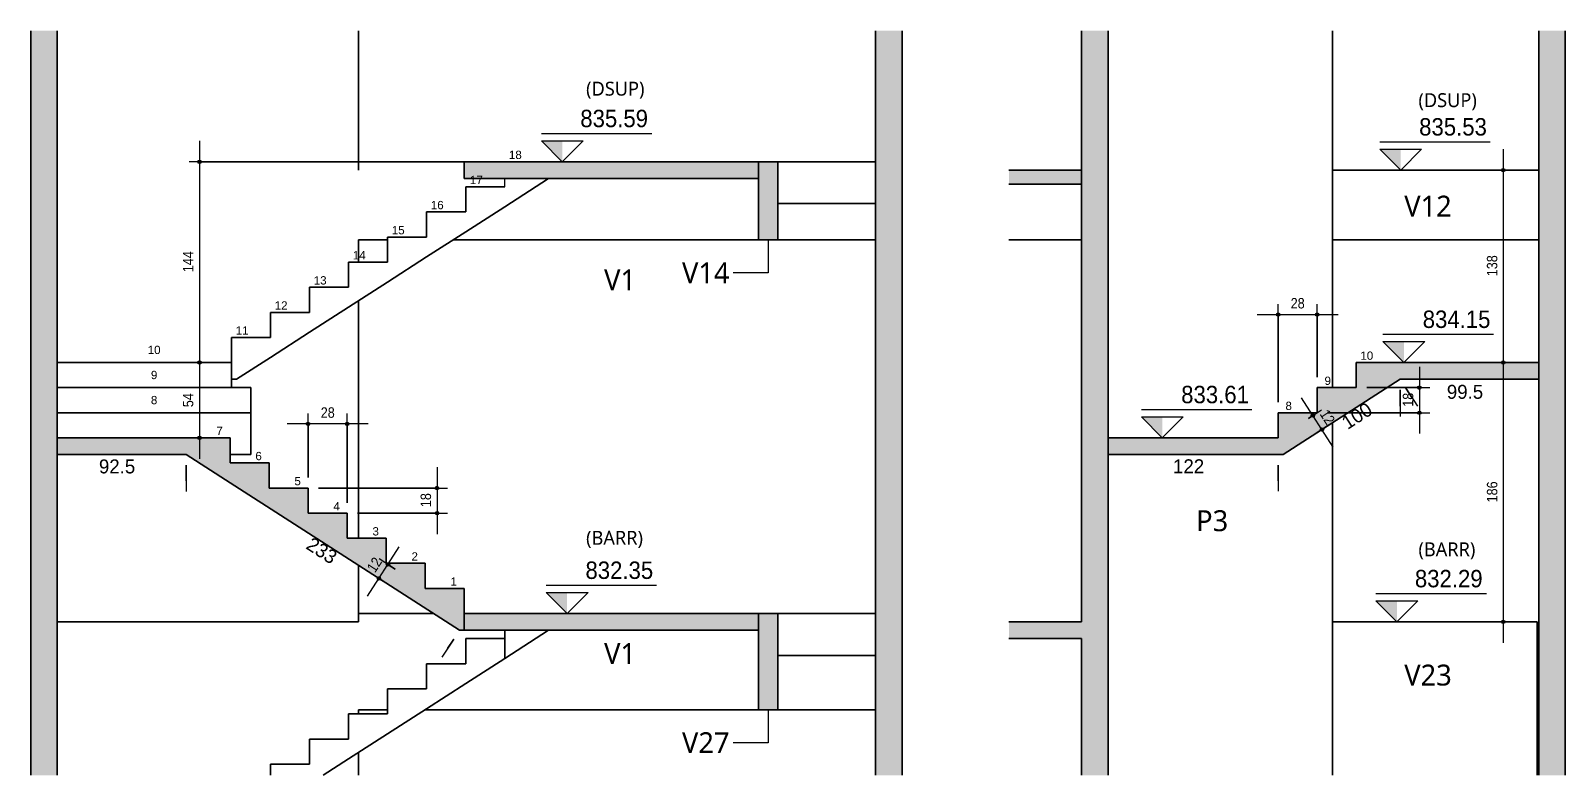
# Model space of a CAD drawing. Header units: centimetres. Extents: x -1139 to 26418, y -889 to 84390.
# Drawn here: x 22383 to 23484, y 83119 to 83653 of the extents above; entities that cross this region are included whole.
import ezdxf

# ---------------------------------------------------------------- set-up
doc = ezdxf.new("R2010")
doc.units = ezdxf.units.CM
for name, color, linetype, lineweight in [('A-ANNO-DIMS', 7, 'Continuous', 9), ('A-ANNO-DIMS-50', 7, 'Continuous', 9), ('A-FLOR', 7, 'Continuous', 9), ('G-ANNO-DIMS', 7, 'Continuous', 9), ('G-ANNO-TEXT', 7, 'Continuous', 9), ('S-BEAM', 7, 'Continuous', 9), ('S-BEAM-IDEN', 7, 'Continuous', 9), ('S-COLS', 7, 'Continuous', 9), ('S-COLS-IDEN', 7, 'Continuous', 9), ('S-STRS', 7, 'Continuous', 9), ('S-STRS-ANNO', 7, 'Continuous', 18)]:
    doc.layers.add(name, color=color, linetype=linetype, lineweight=lineweight)
doc.layers.add('A-DETL', color=7, linetype='Continuous', lineweight=18, true_color=0x00a600)
doc.styles.add('Arial', font='arial.ttf', dxfattribs={"height": 5.953125})
doc.styles.add('Fira Sans', font='', dxfattribs={"width": 0.95, "height": 12.5})
doc.styles.add('Fira Sans_1', font='', dxfattribs={"width": 0.9, "height": 7.5})
doc.styles.add('Fira Sans_4', font='', dxfattribs={"height": 10})
doc.styles.add('Gadugi', font='gadugi.ttf', dxfattribs={"height": 15})
doc.styles.add('Gadugi_1', font='gadugi.ttf', dxfattribs={"height": 10})
doc.styles.get('Fira Sans').set_extended_font_data('Fira Sans')
doc.styles.get('Fira Sans_1').set_extended_font_data('Fira Sans')
doc.styles.get('Fira Sans_4').set_extended_font_data('Fira Sans')
doc.dimstyles.new('PED_R80_1_5mm_ACIMA_As_ESQ__R00_3', dxfattribs={"dimscale": 30.48, "dimtxt": 10.229846, "dimasz": 0.328084, "dimexe": 0.246063, "dimexo": 0.246063, "dimgap": 0.049213, "dimtad": 1, "dimdec": 1, "dimrnd": 0.5, "dimdsep": 46, "dimtxsty": 'Fira Sans_1', "dimblk1": 'DOTSMALL', "dimblk2": 'DOTSMALL', "dimsah": 1, "dimcen": 0.09, "dimdle": 0.492126, "dimazin": 0, "dimtfac": 1, "dimtdec": 4, "dimtix": 1, "dimtmove": 0, "dimatfit": 3, "dimfxl": 1, "dimtvp": 1, "dimtolj": 1, "dimtzin": 0, "dimarcsym": 2})
doc.dimstyles.new('PED_R80_2_0mm_ACIMA_As_ESQ__SEM_LINHA_R00_1', dxfattribs={"dimscale": 30.48, "dimtxt": 13.639794, "dimasz": 0.04101, "dimexe": 0.246063, "dimexo": 0.246063, "dimgap": 0.049213, "dimtad": 0, "dimjust": 2, "dimdec": 1, "dimrnd": 0.5, "dimdsep": 46, "dimtxsty": 'Fira Sans_4', "dimblk1": 'NONE', "dimblk2": 'DOTSMALL', "dimsah": 1, "dimcen": 0.09, "dimdle": 0.492126, "dimse1": 1, "dimsd1": 1, "dimsd2": 1, "dimazin": 0, "dimtfac": 1, "dimtdec": 4, "dimtix": 1, "dimtmove": 2, "dimatfit": 3, "dimfxl": 1, "dimtvp": 1, "dimtolj": 1, "dimtzin": 0, "dimarcsym": 2})

# ---------------------------------------------------------------- blocks, each defined once
blk = doc.blocks.new('DIMBLOCK377-CT403- CORTE E1-E1')
at = {"layer": 'A-ANNO-DIMS-50', "true_color": 0x000032}
h = blk.add_hatch(color=178, dxfattribs=at)
edge = h.paths.add_edge_path(flags=0)
edge.add_arc((22582.2, 83371), 1.25, 0, 360)
h = blk.add_hatch(color=178, dxfattribs=at)
edge = h.paths.add_edge_path(flags=0)
edge.add_arc((22610.2, 83371), 1.25, 0, 360)
at = {"layer": 'A-ANNO-DIMS-50', "color": 178, "true_color": 0x000032}
for p, q in [((22625.2, 83371), (22567.2, 83371)), ((22582.2, 83332.5), (22582.2, 83378.5)), ((22582.2, 83371), (22582.2, 83332.5)), ((22610.2, 83314.5), (22610.2, 83378.5)), ((22610.2, 83371), (22610.2, 83314.5))]:
    blk.add_line(p, q, dxfattribs=at)
for centre in [(22582.2, 83371), (22610.2, 83371)]:
    blk.add_circle(centre, 1.25, dxfattribs=at)
at = {"layer": 'A-ANNO-DIMS-50', "color": 0, "insert": (22591.3, 83382.9), "char_height": 7.5, "width": 11.961, "attachment_point": 1, "line_spacing_factor": 1.049215, "style": 'Fira Sans_1'}
blk.add_mtext('28', dxfattribs=at)
blk = doc.blocks.new('_DotSmall')
at = {"color": 0, "linetype": 'ByBlock', "const_width": 0.5}
blk.add_lwpolyline([(-0.0625, 0, 1), (0.0625, 0, 1)], format="xyb", close=True, dxfattribs=at)
blk = doc.blocks.new('DIMBLOCK378-CT403- CORTE E1-E1')
at = {"layer": 'A-ANNO-DIMS-50', "true_color": 0x000032}
h = blk.add_hatch(color=178, dxfattribs=at)
edge = h.paths.add_edge_path(flags=0)
edge.add_arc((22674.7, 83325), 1.25, 0, 360)
h = blk.add_hatch(color=178, dxfattribs=at)
edge = h.paths.add_edge_path(flags=0)
edge.add_arc((22674.7, 83307), 1.25, 0, 360)
at = {"layer": 'A-ANNO-DIMS-50', "color": 178, "true_color": 0x000032}
for p, q in [((22674.7, 83340), (22674.7, 83292)), ((22589.7, 83325), (22682.2, 83325)), ((22674.7, 83325), (22589.7, 83325)), ((22617.7, 83307), (22682.2, 83307)), ((22674.7, 83307), (22617.7, 83307))]:
    blk.add_line(p, q, dxfattribs=at)
for centre in [(22674.7, 83325), (22674.7, 83307)]:
    blk.add_circle(centre, 1.25, dxfattribs=at)
at = {"layer": 'A-ANNO-DIMS-50', "color": 0, "insert": (22662.9, 83311.3), "char_height": 7.5, "width": 11.332, "attachment_point": 1, "rotation": 90, "line_spacing_factor": 1.049215, "style": 'Fira Sans_1'}
blk.add_mtext('18', dxfattribs=at)
blk = doc.blocks.new('DIMBLOCK379-CT403- CORTE E1-E1')
at = {"layer": 'A-ANNO-DIMS-50', "true_color": 0x000032}
h = blk.add_hatch(color=178, dxfattribs=at)
edge = h.paths.add_edge_path(flags=0)
edge.add_arc((22504.3, 83559), 1.25, 0, 360)
h = blk.add_hatch(color=178, dxfattribs=at)
edge = h.paths.add_edge_path(flags=0)
edge.add_arc((22504.3, 83415), 1.25, 0, 360)
at = {"layer": 'A-ANNO-DIMS-50', "color": 178, "true_color": 0x000032}
for p, q in [((22504.3, 83574), (22504.3, 83415)), ((22686.7, 83559), (22496.8, 83559)), ((22504.3, 83559), (22686.7, 83559)), ((22498.6, 83415), (22511.8, 83415)), ((22504.3, 83415), (22498.6, 83415))]:
    blk.add_line(p, q, dxfattribs=at)
for centre in [(22504.3, 83559), (22504.3, 83415)]:
    blk.add_circle(centre, 1.25, dxfattribs=at)
at = {"layer": 'A-ANNO-DIMS-50', "color": 0, "insert": (22492.4, 83479.8), "char_height": 7.5, "width": 17.312, "attachment_point": 1, "rotation": 90, "line_spacing_factor": 1.049215, "style": 'Fira Sans_1'}
blk.add_mtext('144', dxfattribs=at)
blk = doc.blocks.new('DIMBLOCK380-CT403- CORTE E1-E1')
at = {"layer": 'A-ANNO-DIMS-50', "true_color": 0x000032}
h = blk.add_hatch(color=178, dxfattribs=at)
edge = h.paths.add_edge_path(flags=0)
edge.add_arc((22504.3, 83415), 1.25, 0, 360)
h = blk.add_hatch(color=178, dxfattribs=at)
edge = h.paths.add_edge_path(flags=0)
edge.add_arc((22504.3, 83361), 1.25, 0, 360)
at = {"layer": 'A-ANNO-DIMS-50', "color": 178, "true_color": 0x000032}
for p, q in [((22498.6, 83415), (22511.8, 83415)), ((22504.3, 83415), (22498.6, 83415)), ((22504.3, 83415), (22504.3, 83346)), ((22498.6, 83361), (22511.8, 83361)), ((22504.3, 83361), (22498.6, 83361))]:
    blk.add_line(p, q, dxfattribs=at)
for centre in [(22504.3, 83415), (22504.3, 83361)]:
    blk.add_circle(centre, 1.25, dxfattribs=at)
at = {"layer": 'A-ANNO-DIMS-50', "color": 0, "insert": (22492.4, 83383), "char_height": 7.5, "width": 11.961, "attachment_point": 1, "rotation": 90, "line_spacing_factor": 1.049215, "style": 'Fira Sans_1'}
blk.add_mtext('54', dxfattribs=at)
blk = doc.blocks.new('Elevações de ponto - SIMBOLO DE NÍVEL-CORTE-2219088-CT403- CORTE E1-E1')
at = {"layer": 'G-ANNO-DIMS'}
blk.add_hatch(color=256, dxfattribs=at).paths.add_polyline_path([(86.3, 83574), (86.3, 83559), (71.3, 83574)], flags=0)
for p, q in [((150.5, 83579.1), (71.3, 83579.1)), ((86.3, 83559), (71.3, 83574)), ((71.3, 83574), (101.3, 83574)), ((101.3, 83574), (86.3, 83559))]:
    blk.add_line(p, q, dxfattribs=at)
blk = doc.blocks.new('DIMBLOCK382-CT403- CORTE E1-E1')
at = {"layer": 'A-ANNO-DIMS-50', "color": 7, "true_color": 0xffffff}
for p, q in [((22686.7, 83216.7), (22678.2, 83203.6)), ((22682.3, 83209.9), (22686.7, 83216.7))]:
    blk.add_line(p, q, dxfattribs=at)
at = {"layer": 'A-ANNO-DIMS-50', "color": 0, "insert": (22585.4, 83290.4), "char_height": 10, "width": 26.23, "attachment_point": 1, "rotation": 327.2648, "line_spacing_factor": 1.049215, "style": 'Fira Sans_4'}
blk.add_mtext('233', dxfattribs=at)
blk = doc.blocks.new('_None')
blk = doc.blocks.new('DIMBLOCK384-CT403- CORTE E1-E1')
at = {"layer": 'A-ANNO-DIMS-50', "color": 7, "true_color": 0xffffff}
for p, q in [((22494.7, 83341.5), (22494.7, 83322.6)), ((22494.7, 83330.1), (22494.7, 83341.5))]:
    blk.add_line(p, q, dxfattribs=at)
at = {"layer": 'A-ANNO-DIMS-50', "color": 0, "insert": (22432.2, 83345.5), "char_height": 10, "width": 30.847, "attachment_point": 1, "line_spacing_factor": 1.049215, "style": 'Fira Sans_4'}
blk.add_mtext('92.5', dxfattribs=at)
blk = doc.blocks.new('DIMBLOCK385-CT403- CORTE E1-E1')
at = {"layer": 'A-ANNO-DIMS-50', "true_color": 0x000032}
h = blk.add_hatch(color=178, dxfattribs=at)
edge = h.paths.add_edge_path(flags=0)
edge.add_arc((22639.5, 83270.2), 1.25, 0, 360)
h = blk.add_hatch(color=178, dxfattribs=at)
edge = h.paths.add_edge_path(flags=0)
edge.add_arc((22633, 83260.1), 1.25, 0, 360)
at = {"layer": 'A-ANNO-DIMS-50', "color": 178, "true_color": 0x000032}
for p, q in [((22624.9, 83247.5), (22647.6, 83282.8)), ((22644.6, 83266.9), (22633.2, 83274.2)), ((22639.5, 83270.2), (22644.6, 83266.9)), ((22637.9, 83257), (22626.7, 83264.1)), ((22633, 83260.1), (22637.9, 83257))]:
    blk.add_line(p, q, dxfattribs=at)
for centre in [(22639.5, 83270.2), (22633, 83260.1)]:
    blk.add_circle(centre, 1.25, dxfattribs=at)
at = {"layer": 'A-ANNO-DIMS-50', "color": 0, "insert": (22623.9, 83267.8), "char_height": 7.5, "width": 10.702, "attachment_point": 1, "rotation": 57.2648, "line_spacing_factor": 1.049215, "style": 'Fira Sans_1'}
blk.add_mtext('12', dxfattribs=at)
blk = doc.blocks.new('DIMBLOCK386-CT404 - CORTE E2-E2')
at = {"layer": 'A-ANNO-DIMS-50', "true_color": 0x000032}
h = blk.add_hatch(color=178, dxfattribs=at)
edge = h.paths.add_edge_path(flags=0)
edge.add_arc((23439.5, 83553), 1.25, 0, 360)
h = blk.add_hatch(color=178, dxfattribs=at)
edge = h.paths.add_edge_path(flags=0)
edge.add_arc((23439.5, 83415), 1.25, 0, 360)
at = {"layer": 'A-ANNO-DIMS-50', "color": 178, "true_color": 0x000032}
for p, q in [((23439.5, 83568), (23439.5, 83415)), ((23433.8, 83553), (23447, 83553)), ((23439.5, 83553), (23433.8, 83553)), ((23433.8, 83415), (23447, 83415)), ((23439.5, 83415), (23433.8, 83415))]:
    blk.add_line(p, q, dxfattribs=at)
for centre in [(23439.5, 83553), (23439.5, 83415)]:
    blk.add_circle(centre, 1.25, dxfattribs=at)
at = {"layer": 'A-ANNO-DIMS-50', "color": 0, "insert": (23427.7, 83476.9), "char_height": 7.5, "width": 17.155, "attachment_point": 1, "rotation": 90, "line_spacing_factor": 1.049215, "style": 'Fira Sans_1'}
blk.add_mtext('138', dxfattribs=at)
blk = doc.blocks.new('DIMBLOCK387-CT404 - CORTE E2-E2')
at = {"layer": 'A-ANNO-DIMS-50', "true_color": 0x000032}
h = blk.add_hatch(color=178, dxfattribs=at)
edge = h.paths.add_edge_path(flags=0)
edge.add_arc((23439.5, 83415), 1.25, 0, 360)
h = blk.add_hatch(color=178, dxfattribs=at)
edge = h.paths.add_edge_path(flags=0)
edge.add_arc((23439.5, 83229), 1.25, 0, 360)
at = {"layer": 'A-ANNO-DIMS-50', "color": 178, "true_color": 0x000032}
for p, q in [((23433.8, 83415), (23447, 83415)), ((23439.5, 83415), (23433.8, 83415)), ((23439.5, 83415), (23439.5, 83214)), ((23433.8, 83229), (23447, 83229)), ((23439.5, 83229), (23433.8, 83229))]:
    blk.add_line(p, q, dxfattribs=at)
for centre in [(23439.5, 83415), (23439.5, 83229)]:
    blk.add_circle(centre, 1.25, dxfattribs=at)
at = {"layer": 'A-ANNO-DIMS-50', "color": 0, "insert": (23427.7, 83314.7), "char_height": 7.5, "width": 17.469, "attachment_point": 1, "rotation": 90, "line_spacing_factor": 1.049215, "style": 'Fira Sans_1'}
blk.add_mtext('186', dxfattribs=at)
blk = doc.blocks.new('Elevações de ponto - SIMBOLO DE NÍVEL-CORTE-2219088-CT404 - CORTE E2-E2')
at = {"layer": 'G-ANNO-DIMS'}
blk.add_hatch(color=256, dxfattribs=at).paths.add_polyline_path([(384.7, 83376), (384.7, 83361), (369.7, 83376)], flags=0)
for p, q in [((448.9, 83381.1), (369.7, 83381.1)), ((384.7, 83361), (369.7, 83376)), ((369.7, 83376), (399.7, 83376)), ((399.7, 83376), (384.7, 83361))]:
    blk.add_line(p, q, dxfattribs=at)
blk = doc.blocks.new('DIMBLOCK388-CT404 - CORTE E2-E2')
at = {"layer": 'A-ANNO-DIMS-50', "true_color": 0x000032}
h = blk.add_hatch(color=178, dxfattribs=at)
edge = h.paths.add_edge_path(flags=0)
edge.add_arc((23278, 83449.4), 1.25, 0, 360)
h = blk.add_hatch(color=178, dxfattribs=at)
edge = h.paths.add_edge_path(flags=0)
edge.add_arc((23306, 83449.4), 1.25, 0, 360)
at = {"layer": 'A-ANNO-DIMS-50', "color": 178, "true_color": 0x000032}
for p, q in [((23278, 83386.5), (23278, 83456.9)), ((23306, 83404.5), (23306, 83456.9)), ((23263, 83449.4), (23321, 83449.4)), ((23278, 83449.4), (23278, 83386.5)), ((23306, 83449.4), (23306, 83404.5))]:
    blk.add_line(p, q, dxfattribs=at)
for centre in [(23278, 83449.4), (23306, 83449.4)]:
    blk.add_circle(centre, 1.25, dxfattribs=at)
at = {"layer": 'A-ANNO-DIMS-50', "color": 0, "insert": (23287, 83461.3), "char_height": 7.5, "width": 11.961, "attachment_point": 1, "line_spacing_factor": 1.049215, "style": 'Fira Sans_1'}
blk.add_mtext('28', dxfattribs=at)
blk = doc.blocks.new('DIMBLOCK389-CT404 - CORTE E2-E2')
at = {"layer": 'A-ANNO-DIMS-50', "true_color": 0x000032}
h = blk.add_hatch(color=178, dxfattribs=at)
edge = h.paths.add_edge_path(flags=0)
edge.add_arc((23379.3, 83397), 1.25, 0, 360)
h = blk.add_hatch(color=178, dxfattribs=at)
edge = h.paths.add_edge_path(flags=0)
edge.add_arc((23379.3, 83379), 1.25, 0, 360)
at = {"layer": 'A-ANNO-DIMS-50', "color": 178, "true_color": 0x000032}
for p, q in [((23379.3, 83412), (23379.3, 83364)), ((23341.5, 83397), (23386.8, 83397)), ((23379.3, 83397), (23341.5, 83397)), ((23313.5, 83379), (23386.8, 83379)), ((23379.3, 83379), (23313.5, 83379))]:
    blk.add_line(p, q, dxfattribs=at)
for centre in [(23379.3, 83397), (23379.3, 83379)]:
    blk.add_circle(centre, 1.25, dxfattribs=at)
at = {"layer": 'A-ANNO-DIMS-50', "color": 0, "insert": (23367.4, 83383.3), "char_height": 7.5, "width": 11.332, "attachment_point": 1, "rotation": 90, "line_spacing_factor": 1.049215, "style": 'Fira Sans_1'}
blk.add_mtext('18', dxfattribs=at)
blk = doc.blocks.new('DIMBLOCK390-CT404 - CORTE E2-E2')
at = {"layer": 'A-ANNO-DIMS-50', "true_color": 0x000032}
h = blk.add_hatch(color=178, dxfattribs=at)
edge = h.paths.add_edge_path(flags=0)
edge.add_arc((23302.9, 83377), 1.25, 0, 360)
h = blk.add_hatch(color=178, dxfattribs=at)
edge = h.paths.add_edge_path(flags=0)
edge.add_arc((23309.4, 83367), 1.25, 0, 360)
at = {"layer": 'A-ANNO-DIMS-50', "color": 178, "true_color": 0x000032}
for p, q in [((23317.5, 83354.3), (23294.8, 83389.7)), ((23299.7, 83374.9), (23309.2, 83381.1)), ((23302.9, 83377), (23299.7, 83374.9)), ((23314.2, 83370.1), (23303.1, 83362.9)), ((23309.4, 83367), (23314.2, 83370.1))]:
    blk.add_line(p, q, dxfattribs=at)
for centre in [(23302.9, 83377), (23309.4, 83367)]:
    blk.add_circle(centre, 1.25, dxfattribs=at)
at = {"layer": 'A-ANNO-DIMS-50', "color": 0, "insert": (23313.8, 83382.2), "char_height": 7.5, "width": 10.702, "attachment_point": 1, "rotation": 302.7352, "line_spacing_factor": 1.049215, "style": 'Fira Sans_1'}
blk.add_mtext('12', dxfattribs=at)
blk = doc.blocks.new('DIMBLOCK392-CT404 - CORTE E2-E2')
at = {"layer": 'A-ANNO-DIMS-50', "color": 7, "true_color": 0xffffff}
for p, q in [((23365.5, 83395.5), (23365.5, 83376.2)), ((23365.5, 83383.7), (23365.5, 83395.5))]:
    blk.add_line(p, q, dxfattribs=at)
at = {"layer": 'A-ANNO-DIMS-50', "color": 0, "insert": (23399, 83399), "char_height": 10, "width": 31.476, "attachment_point": 1, "line_spacing_factor": 1.049215, "style": 'Fira Sans_4'}
blk.add_mtext('99.5', dxfattribs=at)
blk = doc.blocks.new('DIMBLOCK394-CT404 - CORTE E2-E2')
at = {"layer": 'A-ANNO-DIMS-50', "color": 7, "true_color": 0xffffff}
for p, q in [((23278, 83341.5), (23278, 83322.7)), ((23278, 83330.2), (23278, 83341.5))]:
    blk.add_line(p, q, dxfattribs=at)
at = {"layer": 'A-ANNO-DIMS-50', "color": 0, "insert": (23202.6, 83345.6), "char_height": 10, "width": 24.761, "attachment_point": 1, "line_spacing_factor": 1.049215, "style": 'Fira Sans_4'}
blk.add_mtext('122', dxfattribs=at)
blk = doc.blocks.new('DIMBLOCK396-CT404 - CORTE E2-E2')
at = {"layer": 'A-ANNO-DIMS-50', "color": 7, "true_color": 0xffffff}
for p, q in [((23369.5, 83396.7), (23378, 83383.6)), ((23373.9, 83389.9), (23369.5, 83396.7))]:
    blk.add_line(p, q, dxfattribs=at)
at = {"layer": 'A-ANNO-DIMS-50', "color": 0, "insert": (23322.4, 83375), "char_height": 10, "width": 26.86, "attachment_point": 1, "rotation": 32.7352, "line_spacing_factor": 1.049215, "style": 'Fira Sans_4'}
blk.add_mtext('100', dxfattribs=at)

msp = doc.modelspace()

# ---------------------------------------------------------------- hatches: boundary and pattern name
at = {"layer": 'A-FLOR', "lineweight": 18, "true_color": 0xa6a6a6}
for points in [[(23136.96, 83543), (23136.96, 83553), (23084.9, 83553), (23084.9, 83543)], [(23084.9, 83217), (23136.96, 83217), (23136.96, 83229), (23084.9, 83229), (23084.9, 83224.71)]]:
    msp.add_hatch(color=253, dxfattribs=at).paths.add_polyline_path(points, flags=0)
at = {"layer": 'S-BEAM', "true_color": 0xa6a6a6}
for points in [[(22919.25, 83503), (22919.25, 83559), (22905.25, 83559), (22905.25, 83503)], [(22905.25, 83166), (22919.25, 83166), (22919.25, 83235), (22905.25, 83235), (22905.25, 83166)]]:
    msp.add_hatch(color=253, dxfattribs=at).paths.add_polyline_path(points, flags=0)
at = {"layer": 'S-COLS', "true_color": 0xa6a6a6}
for points in [[(22383.25, 83553), (22402.25, 83553), (22402.25, 83653.01), (22383.25, 83653.01)], [(22989.25, 83553), (23008.25, 83553), (23008.25, 83653.01), (22989.25, 83653.01)], [(23155.96, 83553), (23155.96, 83653.01), (23136.96, 83653.01), (23136.96, 83553)], [(23464.96, 83553), (23483.96, 83553), (23483.96, 83653.01), (23464.96, 83653.01)], [(22383.25, 83229), (22402.25, 83229), (22402.25, 83553), (22383.25, 83553), (22383.25, 83385.99)], [(23008.25, 83229), (23008.25, 83553), (22989.25, 83553), (22989.25, 83229)], [(23155.96, 83229), (23155.96, 83229), (23155.96, 83553), (23136.96, 83553), (23136.96, 83229)], [(23483.96, 83229), (23483.96, 83553), (23464.96, 83553), (23464.96, 83229)], [(22402.25, 83118.97), (22402.25, 83229), (22383.25, 83229), (22383.25, 83118.97)], [(23008.25, 83118.97), (23008.25, 83229), (22989.25, 83229), (22989.25, 83118.97)], [(23136.96, 83118.97), (23155.96, 83118.97), (23155.96, 83229), (23136.96, 83229), (23136.96, 83217)], [(23483.96, 83118.97), (23483.96, 83229), (23464.96, 83229), (23464.96, 83118.97)]]:
    msp.add_hatch(color=253, dxfattribs=at).paths.add_polyline_path(points, flags=0)
at = {"layer": 'S-STRS', "lineweight": 18, "true_color": 0xa6a6a6}
for points in [[(22694.25, 83547), (22905.25, 83547), (22905.25, 83559), (22694.25, 83559), (22694.25, 83553)], [(23333.96, 83382.73), (23365.48, 83403), (23464.96, 83403), (23464.96, 83415), (23333.96, 83415), (23333.96, 83397)], [(22905.25, 83223), (22905.25, 83235), (22694.25, 83235), (22694.25, 83223)]]:
    msp.add_hatch(color=253, dxfattribs=at).paths.add_polyline_path(points, flags=0)
at = {"layer": 'S-STRS', "true_color": 0xa6a6a6}
for points in [[(23281.48, 83349), (23333.96, 83382.73), (23333.96, 83397), (23305.96, 83397), (23305.96, 83379), (23277.96, 83379), (23277.96, 83349)], [(22526.25, 83328.73), (22526.25, 83361), (22402.25, 83361), (22402.25, 83349), (22494.72, 83349)], [(23277.96, 83349), (23277.96, 83361), (23155.96, 83361), (23155.96, 83349)], [(22690.72, 83223), (22694.25, 83223), (22694.25, 83253), (22666.25, 83253), (22666.25, 83271), (22638.25, 83271), (22638.25, 83289), (22610.25, 83289), (22610.25, 83307), (22582.25, 83307), (22582.25, 83325), (22554.25, 83325), (22554.25, 83343), (22526.25, 83343), (22526.25, 83328.73), (22674.88, 83233.19)]]:
    msp.add_hatch(color=253, dxfattribs=at).paths.add_polyline_path(points, flags=0)

# ---------------------------------------------------------------- linework, layer by layer
at = {"layer": 'A-DETL', "color": 7}
msp.add_line((22723.25, 83541), (22723.25, 83547), dxfattribs=at)
at = {"layer": 'A-FLOR', "lineweight": 25}
for p, q in [((23136.96, 83553), (23084.9, 83553)), ((23136.96, 83543), (23136.96, 83553)), ((23084.9, 83543), (23136.96, 83543)), ((23136.96, 83229), (23084.9, 83229)), ((23084.9, 83217), (23136.96, 83217))]:
    msp.add_line(p, q, dxfattribs=at)
at = {"layer": 'S-BEAM', "lineweight": 25}
for p, q in [((22618.25, 83559), (22694.25, 83559)), ((22618.25, 83559), (22618.25, 83553)), ((22919.25, 83559), (22905.25, 83559)), ((22905.25, 83559), (22905.25, 83503)), ((22919.25, 83503), (22919.25, 83559)), ((22919.25, 83559), (22989.25, 83559)), ((23316.96, 83553), (23316.96, 83503)), ((23316.96, 83553), (23464.96, 83553)), ((22919.25, 83529), (22989.25, 83529)), ((22618.25, 83503), (22639.25, 83503)), ((22686.33, 83503), (22905.25, 83503)), ((22905.25, 83503), (22919.25, 83503)), ((22919.25, 83503), (22989.25, 83503)), ((23084.9, 83503), (23136.96, 83503)), ((23316.96, 83503), (23464.96, 83503)), ((22618.25, 83235), (22672.05, 83235)), ((22618.25, 83235), (22618.25, 83229)), ((22919.25, 83235), (22905.25, 83235)), ((22905.25, 83235), (22905.25, 83166)), ((22919.25, 83166), (22919.25, 83235)), ((22919.25, 83235), (22989.25, 83235)), ((23316.96, 83229), (23463.69, 83229)), ((23316.96, 83229), (23316.96, 83118.97)), ((23463.69, 83229), (23463.69, 83118.97)), ((22919.25, 83205), (22989.25, 83205)), ((22618.25, 83166), (22639.25, 83166)), ((22666.11, 83166), (22905.25, 83166)), ((22905.25, 83166), (22919.25, 83166)), ((22919.25, 83166), (22989.25, 83166))]:
    msp.add_line(p, q, dxfattribs=at)
at = {"layer": 'S-BEAM-IDEN'}
for p, q in [((22912.25, 83503), (22912.25, 83479.31)), ((22912.25, 83479.31), (22887.11, 83479.31)), ((22912.25, 83166), (22912.25, 83142.31)), ((22912.25, 83142.31), (22887.11, 83142.31))]:
    msp.add_line(p, q, dxfattribs=at)
at = {"layer": 'S-COLS', "lineweight": 25}
for p, q in [((22383.25, 83653.01), (22383.25, 83553)), ((22402.25, 83553), (22402.25, 83653.01)), ((22618.25, 83653.01), (22618.25, 83553)), ((22989.25, 83653.01), (22989.25, 83553)), ((23008.25, 83553), (23008.25, 83653.01)), ((23136.96, 83653.01), (23136.96, 83553)), ((23155.96, 83553), (23155.96, 83653.01)), ((23316.96, 83653.01), (23316.96, 83553)), ((23464.96, 83653.01), (23464.96, 83553)), ((23483.96, 83553), (23483.96, 83653.01)), ((22383.25, 83553), (22383.25, 83229)), ((22402.25, 83229), (22402.25, 83553)), ((22989.25, 83553), (22989.25, 83229)), ((23008.25, 83229), (23008.25, 83553)), ((23136.96, 83553), (23136.96, 83543)), ((23155.96, 83229), (23155.96, 83553)), ((23316.96, 83553), (23316.96, 83397)), ((23464.96, 83553), (23464.96, 83229)), ((23483.96, 83229), (23483.96, 83553)), ((23136.96, 83543), (23136.96, 83229)), ((22618.25, 83503), (22618.25, 83487)), ((22618.25, 83459.23), (22618.25, 83289)), ((23316.96, 83371.8), (23316.96, 83229)), ((22618.25, 83269.59), (22618.25, 83229)), ((22383.25, 83229), (22383.25, 83118.97)), ((22618.25, 83229), (22402.25, 83229)), ((22402.25, 83118.97), (22402.25, 83229)), ((22989.25, 83229), (22989.25, 83118.97)), ((23008.25, 83118.97), (23008.25, 83229)), ((23155.96, 83118.97), (23155.96, 83229)), ((23316.96, 83229), (23316.96, 83118.97)), ((23464.96, 83229), (23464.96, 83118.97)), ((23483.96, 83118.97), (23483.96, 83229)), ((23136.96, 83217), (23136.96, 83118.97)), ((22618.25, 83166), (22618.25, 83163)), ((22618.25, 83135.23), (22618.25, 83118.97))]:
    msp.add_line(p, q, dxfattribs=at)
at = {"layer": 'S-STRS', "lineweight": 25}
for p, q in [((22905.25, 83559), (22694.25, 83559)), ((22694.25, 83559), (22694.25, 83547)), ((22905.25, 83547), (22905.25, 83559)), ((22694.25, 83547), (22905.25, 83547)), ((22723.25, 83526.73), (22754.76, 83547)), ((22695.25, 83541), (22723.25, 83541)), ((22695.25, 83523), (22695.25, 83541)), ((22667.25, 83523), (22695.25, 83523)), ((22667.25, 83505), (22667.25, 83523)), ((22695.25, 83508.73), (22723.25, 83526.73)), ((22639.25, 83505), (22667.25, 83505)), ((22639.25, 83487), (22639.25, 83505)), ((22667.25, 83490.73), (22695.25, 83508.73)), ((22639.25, 83472.73), (22667.25, 83490.73)), ((22611.25, 83487), (22639.25, 83487)), ((22611.25, 83469), (22611.25, 83487)), ((22583.25, 83469), (22611.25, 83469)), ((22583.25, 83451), (22583.25, 83469)), ((22611.25, 83454.73), (22639.25, 83472.73)), ((22555.25, 83451), (22583.25, 83451)), ((22555.25, 83433), (22555.25, 83451)), ((22583.25, 83436.73), (22611.25, 83454.73)), ((22555.25, 83418.73), (22583.25, 83436.73)), ((22527.25, 83433), (22530.77, 83433)), ((22527.25, 83403), (22527.25, 83433)), ((22530.77, 83433), (22555.25, 83433)), ((22402.25, 83415), (22527.25, 83415)), ((22530.77, 83403), (22555.25, 83418.73)), ((23464.96, 83415), (23333.96, 83415)), ((23333.96, 83415), (23333.96, 83397)), ((23464.96, 83403), (23464.96, 83415)), ((22527.25, 83397), (22527.25, 83403)), ((22527.25, 83403), (22530.77, 83403)), ((23333.96, 83382.73), (23365.48, 83403)), ((23365.48, 83403), (23464.96, 83403)), ((22402.25, 83397), (22541.25, 83397)), ((22541.25, 83379), (22541.25, 83397)), ((23333.96, 83397), (23305.96, 83397)), ((23305.96, 83397), (23305.96, 83379)), ((23281.48, 83349), (23333.96, 83382.73)), ((22402.25, 83379), (22494.72, 83379)), ((22494.72, 83379), (22541.25, 83379)), ((22541.25, 83349), (22541.25, 83379)), ((23305.96, 83379), (23277.96, 83379)), ((23277.96, 83379), (23277.96, 83361)), ((22526.25, 83361), (22402.25, 83361)), ((22402.25, 83361), (22402.25, 83349)), ((22526.25, 83343), (22526.25, 83361)), ((23277.96, 83361), (23155.96, 83361)), ((23155.96, 83361), (23155.96, 83349)), ((22402.25, 83349), (22494.72, 83349)), ((22494.72, 83349), (22526.25, 83328.73)), ((22526.25, 83349), (22541.25, 83349)), ((23155.96, 83349), (23277.96, 83349)), ((23277.96, 83349), (23281.48, 83349)), ((22554.25, 83343), (22526.25, 83343)), ((22554.25, 83325), (22554.25, 83343)), ((22526.25, 83328.73), (22690.72, 83223)), ((22582.25, 83325), (22554.25, 83325)), ((22582.25, 83307), (22582.25, 83325)), ((22610.25, 83307), (22582.25, 83307)), ((22610.25, 83289), (22610.25, 83307)), ((22638.25, 83289), (22610.25, 83289)), ((22638.25, 83271), (22638.25, 83289)), ((22666.25, 83271), (22638.25, 83271)), ((22666.25, 83253), (22666.25, 83271)), ((22694.25, 83253), (22666.25, 83253)), ((22694.25, 83223), (22694.25, 83253)), ((22905.25, 83235), (22694.25, 83235)), ((22694.25, 83235), (22694.25, 83223)), ((22905.25, 83223), (22905.25, 83235)), ((22690.72, 83223), (22694.25, 83223)), ((22694.25, 83223), (22905.25, 83223)), ((22695.25, 83217), (22723.25, 83217)), ((22695.25, 83199), (22695.25, 83217)), ((22723.25, 83223), (22723.25, 83202.73)), ((22723.25, 83202.73), (22754.76, 83223)), ((22723.25, 83202.73), (22723.25, 83217)), ((22667.25, 83199), (22695.25, 83199)), ((22667.25, 83181), (22667.25, 83199)), ((22695.25, 83184.73), (22723.25, 83202.73)), ((22639.25, 83181), (22667.25, 83181)), ((22639.25, 83163), (22639.25, 83181)), ((22667.25, 83166.73), (22695.25, 83184.73)), ((22611.25, 83163), (22639.25, 83163)), ((22611.25, 83145), (22611.25, 83163)), ((22639.25, 83148.73), (22667.25, 83166.73)), ((22611.25, 83130.73), (22639.25, 83148.73)), ((22583.25, 83145), (22611.25, 83145)), ((22583.25, 83127), (22583.25, 83145)), ((22555.25, 83127), (22583.25, 83127)), ((22555.25, 83118.97), (22555.25, 83127)), ((22592.95, 83118.97), (22611.25, 83130.73))]:
    msp.add_line(p, q, dxfattribs=at)

# ---------------------------------------------------------------- block references
at = {"layer": 'G-ANNO-DIMS'}
for name, p in [('Elevações de ponto - SIMBOLO DE NÍVEL-CORTE-2219088-CT403- CORTE E1-E1', (22678.25, 0)), ('Elevações de ponto - SIMBOLO DE NÍVEL-CORTE-2219088-CT404 - CORTE E2-E2', (22981.23, 192)), ('Elevações de ponto - SIMBOLO DE NÍVEL-CORTE-2219088-CT404 - CORTE E2-E2', (22983.45, 54)), ('Elevações de ponto - SIMBOLO DE NÍVEL-CORTE-2219088-CT404 - CORTE E2-E2', (22810.21, 0)), ('Elevações de ponto - SIMBOLO DE NÍVEL-CORTE-2219088-CT403- CORTE E1-E1', (22681.69, -324)), ('Elevações de ponto - SIMBOLO DE NÍVEL-CORTE-2219088-CT404 - CORTE E2-E2', (22978.43, -132))]:
    msp.add_blockref(name, p, dxfattribs=at)

# ---------------------------------------------------------------- texts
at = {"layer": 'G-ANNO-DIMS', "char_height": 12.5, "attachment_point": 1, "line_spacing_factor": 1.049215, "style": 'Fira Sans'}
for s, insert, width in [('835.59', (22777.45, 83596.31), 58.921), ('835.53', (23379.14, 83590.31), 58.3072), ('834.15', (23381.69, 83452.31), 57.4888), ('833.61', (23208.46, 83398.31), 57.4888), ('832.35', (22781.16, 83272.31), 58.3072), ('832.29', (23376.08, 83266.31), 58.921)]:
    msp.add_mtext(s, dxfattribs=dict(at, insert=insert, width=width))
at = {"layer": 'G-ANNO-TEXT', "char_height": 10, "attachment_point": 1, "style": 'Gadugi_1'}
for s, insert, width in [('(DSUP)', (22781.61, 83616.42), 53.3122), ('(DSUP)', (23378.63, 83608.19), 53.3122), ('(BARR)', (22781.61, 83294.3), 52.5105), ('(BARR)', (23378.63, 83286.07), 52.5105)]:
    msp.add_mtext(s, dxfattribs=dict(at, insert=insert, width=width))
at = {"layer": 'S-BEAM-IDEN', "char_height": 15, "attachment_point": 1, "style": 'Gadugi'}
for s, insert, width in [('V12', (23368.45, 83534.68), 44.0928), ('V1', (22794.51, 83481.77), 30.0633), ('V14', (22850.41, 83486.86), 44.0928), ('V1', (22794.51, 83213.77), 30.0633), ('V23', (23368.45, 83198.37), 44.0928), ('V27', (22850.41, 83149.86), 44.0928)]:
    msp.add_mtext(s, dxfattribs=dict(at, insert=insert, width=width))
at = {"layer": 'S-COLS-IDEN', "insert": (23219.17, 83309.08), "char_height": 15, "width": 28.4599, "attachment_point": 1, "style": 'Gadugi'}
msp.add_mtext('P3', dxfattribs=at)
at = {"layer": 'S-STRS-ANNO', "attachment_point": 1, "line_spacing_factor": 0.941778, "style": 'Arial'}
for s, insert, char_height, width in [('18', (22726.24, 83566.92), 5.953, 10.9888), ('17', (22698.24, 83548.92), 5.953, 10.9888), ('16', (22670.24, 83530.92), 5.953, 10.9888), ('15', (22642.24, 83512.92), 5.953, 10.9888), ('14', (22614.24, 83494.92), 5.953, 10.9888), ('13', (22586.24, 83476.92), 5.953, 10.9888), ('12', (22558.24, 83458.92), 5.953, 10.9888), ('11', (22530.24, 83440.92), 5.953, 10.9888), ('10', (22467.17, 83427.06), 5.953, 10.9888), ('10', (23336.95, 83422.92), 5.953, 10.9888), ('9', (22469.46, 83409.06), 5.95, 5.4944), ('9', (23311.24, 83404.92), 5.95, 5.4944), ('8', (22469.46, 83391.06), 5.95, 5.4944), ('8', (23283.24, 83386.92), 5.95, 5.4944), ('7', (22516.39, 83368.92), 5.95, 5.4944), ('6', (22544.39, 83350.92), 5.95, 5.4944), ('5', (22572.39, 83332.92), 5.95, 5.4944), ('4', (22600.39, 83314.92), 5.95, 5.4944), ('3', (22628.39, 83296.92), 5.95, 5.4944), ('2', (22656.39, 83278.92), 5.95, 5.4944), ('1', (22684.39, 83260.92), 5.95, 5.4944)]:
    msp.add_mtext(s, dxfattribs=dict(at, insert=insert, char_height=char_height, width=width))

# ---------------------------------------------------------------- dimensions: what is measured, and where the dimension line sits
at = {"layer": 'A-ANNO-DIMS', "color": 178, "true_color": 0x000032}
for base, p1, p2, angle, override, picture, middle in [((22504.29, 83415), (22694.25, 83559), (22506.05, 83415), 90, {"dimpost": '<>', "dimfxl": 236.963903}, 'DIMBLOCK379-CT403- CORTE E1-E1', (22499.04, 83487)), ((23439.54, 83415), (23441.31, 83553), (23441.31, 83415), 90, {"dimpost": '<>', "dimfxl": 138}, 'DIMBLOCK386-CT404 - CORTE E2-E2', (23434.22, 83484)), ((22504.29, 83361), (22506.05, 83415), (22506.05, 83361), 90, {"dimpost": '<>', "dimfxl": 54}, 'DIMBLOCK380-CT403- CORTE E1-E1', (22498.97, 83388)), ((23439.54, 83229), (23441.31, 83415), (23441.31, 83229), 90, {"dimpost": '<>', "dimfxl": 186}, 'DIMBLOCK387-CT404 - CORTE E2-E2', (23434.22, 83322)), ((23379.27, 83379), (23333.96, 83397), (23305.96, 83379), 90, {"dimpost": '<>', "dimfxl": 33.286634}, 'DIMBLOCK389-CT404 - CORTE E2-E2', (23373.96, 83388)), ((23302.92, 83377.05), (23307.93, 83366), (23305.96, 83379), 302.73523, {"dimpost": '<>', "dimfxl": 13.149882}, 'DIMBLOCK390-CT404 - CORTE E2-E2', (23310.58, 83374.84)), ((22674.75, 83307), (22582.25, 83325), (22610.25, 83307), 90, {"dimpost": '<>', "dimfxl": 33.286634}, 'DIMBLOCK378-CT403- CORTE E1-E1', (22669.43, 83316)), ((22639.54, 83270.17), (22631.56, 83261.03), (22638.25, 83271), 57.26477, {"dimpost": '<>', "dimfxl": 12.002281}, 'DIMBLOCK385-CT403- CORTE E1-E1', (22631.88, 83267.96))]:
    dim = msp.add_linear_dim(base=base, p1=p1, p2=p2, angle=angle, dimstyle='PED_R80_1_5mm_ACIMA_As_ESQ__R00_3', override=override, dxfattribs=at)
    dim.commit()
    dim.dimension.update_dxf_attribs({"geometry": picture, "text_midpoint": middle})
for base, p1, p2, picture, middle in [((23305.96, 83449.37), (23277.96, 83379), (23305.96, 83397), 'DIMBLOCK388-CT404 - CORTE E2-E2', (23291.96, 83454.68)), ((22582.25, 83371), (22610.25, 83307), (22582.25, 83325), 'DIMBLOCK377-CT403- CORTE E1-E1', (22596.25, 83376.32))]:
    dim = msp.add_linear_dim(base=base, p1=p1, p2=p2, dimstyle='PED_R80_1_5mm_ACIMA_As_ESQ__R00_3', override={"dimpost": '<>', "dimfxl": 33.286634}, dxfattribs=at)
    dim.commit()
    dim.dimension.update_dxf_attribs({"geometry": picture, "text_midpoint": middle})
at = {"layer": 'A-ANNO-DIMS', "color": 7, "true_color": 0xffffff}
for base, p1, p2, angle, override, picture, middle, turn in [((23373.92, 83389.89), (23281.48, 83349), (23365.48, 83403), 32.73523, {"dimpost": '<>', "dimfxl": 99.859902}, 'DIMBLOCK396-CT404 - CORTE E2-E2', (23337.29, 83376.66), 32.73523), ((22682.3, 83209.9), (22494.72, 83349), (22690.72, 83223), 327.26477, {"dimpost": '<>', "dimfxl": 233.006438}, 'DIMBLOCK382-CT403- CORTE E1-E1', (22592.87, 83277.71), 327.26477)]:
    dim = msp.add_linear_dim(base=base, p1=p1, p2=p2, angle=angle, dimstyle='PED_R80_2_0mm_ACIMA_As_ESQ__SEM_LINHA_R00_1', override=override, dxfattribs=at)
    dim.commit()
    dim.dimension.update_dxf_attribs({"geometry": picture, "text_midpoint": middle, "dimtype": 160, "text_rotation": turn})
for base, p1, p2, override, picture, middle in [((23365.48, 83383.66), (23464.96, 83381.89), (23365.48, 83403), {"dimpost": '<>', "dimfxl": 101.690927}, 'DIMBLOCK392-CT404 - CORTE E2-E2', (23414.78, 83392.34)), ((22494.72, 83330.11), (22402.25, 83331.88), (22494.72, 83349), {"dimpost": '<>', "dimfxl": 94.047653}, 'DIMBLOCK384-CT403- CORTE E1-E1', (22447.63, 83338.79)), ((23277.96, 83330.2), (23155.96, 83331.97), (23277.96, 83349), {"dimpost": '<>', "dimfxl": 123.182579}, 'DIMBLOCK394-CT404 - CORTE E2-E2', (23214.99, 83338.88))]:
    dim = msp.add_linear_dim(base=base, p1=p1, p2=p2, dimstyle='PED_R80_2_0mm_ACIMA_As_ESQ__SEM_LINHA_R00_1', override=override, dxfattribs=at)
    dim.commit()
    dim.dimension.update_dxf_attribs({"geometry": picture, "text_midpoint": middle, "dimtype": 160})

doc.saveas('drawing.dxf')
